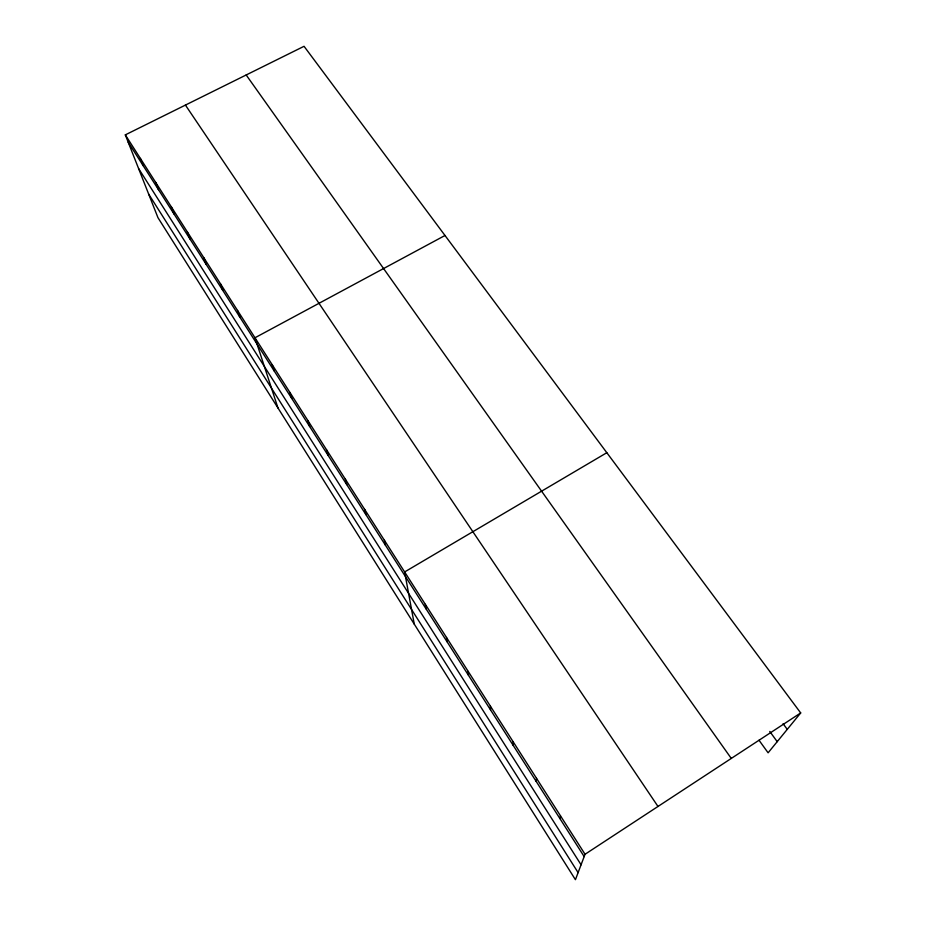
<?xml version="1.0" encoding="UTF-8"?>
<svg xmlns="http://www.w3.org/2000/svg" width="926" height="926" viewBox="0 0 926 926"><rect width="100%" height="100%" fill="white"/><g stroke="black" fill="none" stroke-linecap="round" stroke-linejoin="round"><path stroke-width="1.39" d="M513.062 745.187L513.201 741.853M536.177 781.405L536.548 778.384M559.871 818.526L560.496 815.841M800.689 712.939L585.047 854.27L575.428 879.7L157.952 217.656L125.311 134.872L304.052 46.3L800.689 712.939L768.105 752.803L759.019 740.244M606.819 452.71L404.627 571.955L414.258 624.124M444.989 235.493L254.974 337.77L277.974 407.996M783.095 723.715L787.262 729.375M769.761 731.447L777.215 741.668M246.177 74.971L731.285 758.429M185.42 105.078L657.992 806.465M125.311 134.872L585.047 854.27M128.216 142.245L584.167 856.585M138.587 168.544L581.077 864.78M148.681 194.147L578.113 872.616M140.358 158.427L143.171 165.685M155.718 182.457L158.439 189.61M171.403 206.996L174.03 214.022M187.411 232.056L189.934 238.943M203.766 257.636L206.174 264.396M220.469 283.773L222.772 290.382M237.531 310.476L239.718 316.935M272.267 364.832L274.2 370.967M289.942 392.485L291.748 398.446M307.999 420.751L309.666 426.527M326.461 449.642L327.989 455.233M345.352 479.193L346.718 484.576M364.659 509.404L365.874 514.578M384.417 540.321L385.459 545.275M425.323 604.331L426.006 608.799M446.506 637.482L447.003 641.683M468.197 671.431L468.498 675.367M490.433 706.214L490.514 709.86"/></g></svg>
